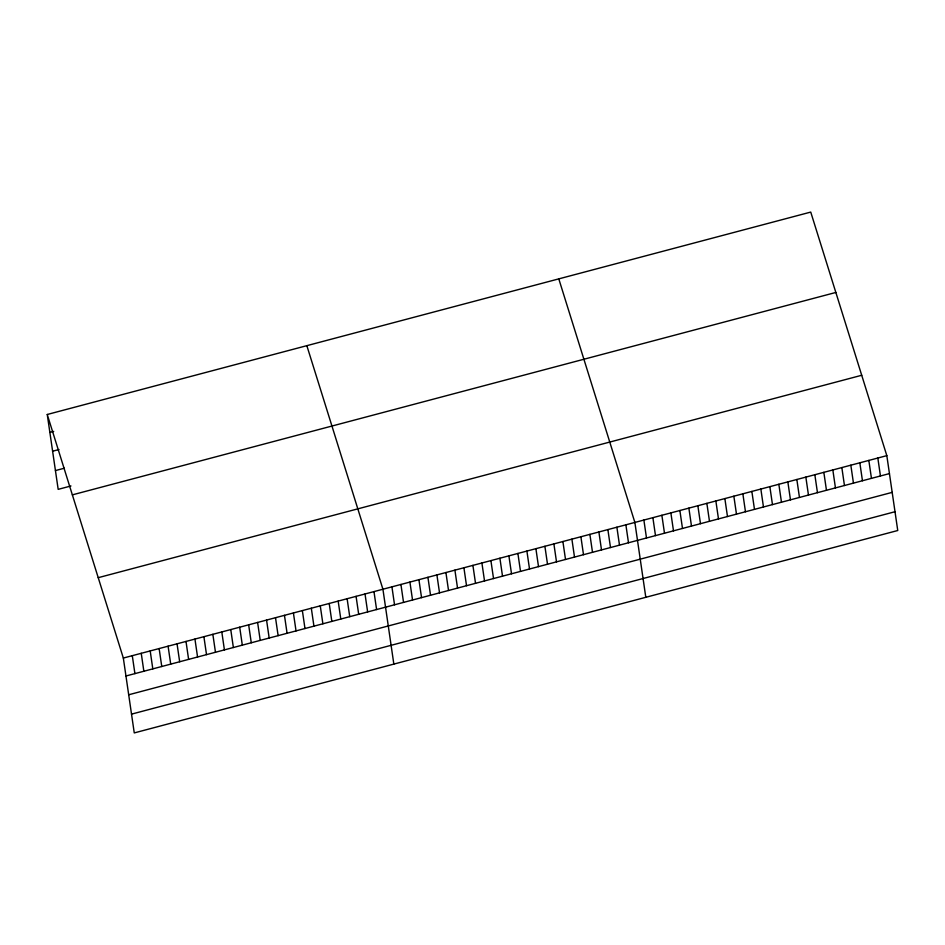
<?xml version="1.0" encoding="UTF-8"?>
<svg xmlns="http://www.w3.org/2000/svg" width="945" height="945" viewBox="0 0 945 945"><rect width="100%" height="100%" fill="white"/><g stroke="black" fill="none" stroke-linecap="round" stroke-linejoin="round"><path stroke-width="1.42" d="M47.25 414.489L810.739 212.082L886.823 455.644L897.75 530.511L134.261 732.918L123.334 658.051L47.25 414.489L58.177 489.356L70.958 485.966M49.872 432.444L53.7 431.416M52.613 451.226L59.003 449.525M55.436 470.575L64.378 468.2M72.363 494.861L835.852 292.454M98.233 577.678L861.722 375.271M123.334 658.051L886.823 455.644M125.957 675.994L889.446 473.587M128.697 694.776L892.186 492.369M131.52 714.136L895.009 511.729M558.79 278.881L634.875 522.431L645.801 597.299M306.841 345.669L382.926 589.231L393.841 664.099M877.834 458.03L880.445 475.973M868.833 460.416L871.455 478.359M859.832 462.802L862.454 480.745M850.831 465.188L853.453 483.131M841.841 467.574L844.452 485.517M832.84 469.948L835.451 487.904M823.839 472.335L826.462 490.29M814.838 474.721L817.46 492.676M805.849 477.107L808.459 495.062M796.848 479.493L799.458 497.448M787.846 481.879L790.469 499.822M778.845 484.265L781.468 502.208M769.856 486.651L772.467 504.595M760.855 489.037L763.466 506.981M751.854 491.424L754.476 509.367M742.853 493.81L745.475 511.753M733.852 496.196L736.474 514.139M724.862 498.582L727.473 516.525M715.861 500.968L718.483 518.911M706.86 503.354L709.482 521.297M697.859 505.74L700.481 523.684M688.87 508.126L691.48 526.07M679.868 510.513L682.491 528.456M670.867 512.899L673.49 530.842M661.866 515.285L664.489 533.228M652.877 517.659L655.487 535.614M643.876 520.045L646.498 538M625.874 524.818L628.496 542.773M616.884 527.204L619.495 545.159M607.883 529.59L610.494 547.533M598.882 531.976L601.504 549.919M589.881 534.362L592.503 552.305M580.891 536.748L583.502 554.691M571.89 539.134L574.501 557.077M562.889 541.52L565.512 559.464M553.888 543.907L556.51 561.85M544.899 546.293L547.509 564.236M535.898 548.679L538.508 566.622M526.897 551.065L529.519 569.008M517.895 553.451L520.518 571.394M508.894 555.837L511.517 573.78M499.905 558.223L502.516 576.166M490.904 560.609L493.526 578.553M481.903 562.996L484.525 580.939M472.902 565.37L475.524 583.325M463.912 567.756L466.523 585.711M454.911 570.142L457.534 588.097M445.91 572.528L448.532 590.483M436.909 574.914L439.531 592.869M427.92 577.3L430.53 595.244M418.918 579.687L421.541 597.63M409.917 582.073L412.54 600.016M400.916 584.459L403.539 602.402M391.927 586.845L394.537 604.788M373.972 591.605L376.594 609.549M365.018 593.98L367.64 611.923M356.076 596.354L358.687 614.297M347.122 598.728L349.733 616.672M338.168 601.091L340.791 619.046M329.214 603.465L331.837 621.42M320.26 605.839L322.883 623.783M311.318 608.214L313.929 626.157M302.365 610.588L304.975 628.531M293.411 612.962L296.033 630.906M284.457 615.337L287.079 633.28M275.515 617.711L278.125 635.654M266.561 620.085L269.171 638.029M257.607 622.448L260.229 640.403M248.653 624.822L251.275 642.777M239.699 627.197L242.322 645.151M230.757 629.571L233.368 647.514M221.803 631.945L224.414 649.888M212.849 634.319L215.472 652.263M203.896 636.694L206.518 654.637M194.942 639.068L197.564 657.011M186 641.442L188.61 659.386M177.046 643.817L179.668 661.76M168.092 646.179L170.714 664.134M159.138 648.553L161.76 666.508M150.196 650.928L152.806 668.871M141.242 653.302L143.853 671.245M132.288 655.676L134.911 673.62"/></g></svg>
